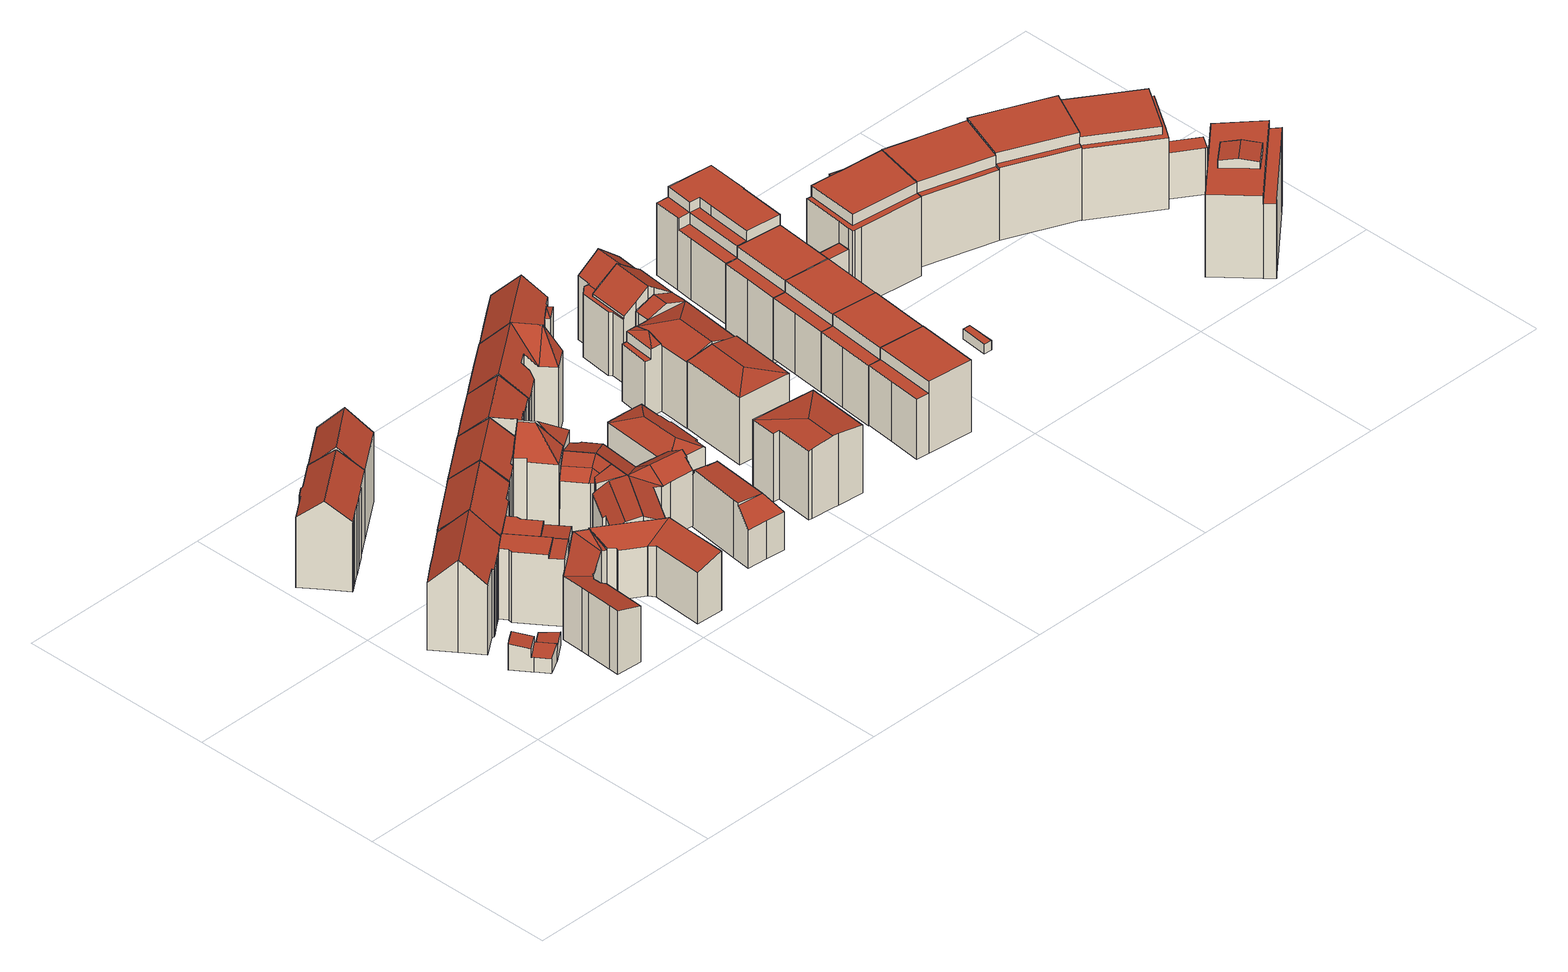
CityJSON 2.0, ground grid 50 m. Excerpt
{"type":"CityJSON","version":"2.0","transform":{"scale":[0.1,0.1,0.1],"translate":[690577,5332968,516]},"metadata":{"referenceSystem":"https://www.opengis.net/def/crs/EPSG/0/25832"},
"CityObjects":{
"building1":{"type":"Building","attributes":{"Gemeindeschluessel":"09162000","HoeheDach":"525.653","HoeheGrund":"518.910","Methode":"2000","NiedrigsteTraufeDesGebaeudes":"522.696","Geometrietyp2DReferenz":"3000","function":"31001_2000","roofType":"1000","measuredHeight":6.74},"geometry":[{"type":"MultiSurface","lod":"2","boundaries":[[[0,1,2,3]],[[4,5,6,7,8,9]],[[5,4,9,10,11,0,3,12,13,14,15]],[[16,17,2,1,18]],[[12,19,20,13]],[[15,21,6,5]],[[17,19,12,3,2]],[[19,17,16,22]],[[11,18,1,0]],[[8,7,6,21,23,20,19,22]],[[23,21,15,14,13,20]],[[10,9,8,22,16,18,11]]],"semantics":{"surfaces":[{"type":"WallSurface"},{"type":"GroundSurface"},{"type":"RoofSurface"}],"values":[0,0,1,2,0,0,0,0,0,2,0,0]}}]},
"building2":{"type":"Building","attributes":{"Gemeindeschluessel":"09162000","HoeheDach":"522.178","HoeheGrund":"518.840","Methode":"1000","NiedrigsteTraufeDesGebaeudes":"521.622","Geometrietyp2DReferenz":"3000","function":"31001_2000","roofType":"1000","measuredHeight":3.34},"geometry":[{"type":"MultiSurface","lod":"2","boundaries":[[[24,25,26,27]],[[24,27,28,29,30]],[[28,31,32,29]],[[30,33,25,24]],[[33,32,31,26,25]],[[27,26,31,28]],[[29,32,33,30]]],"semantics":{"surfaces":[{"type":"WallSurface"},{"type":"GroundSurface"},{"type":"RoofSurface"}],"values":[0,1,0,0,2,0,0]}}]},
"building3":{"type":"Building","attributes":{"Gemeindeschluessel":"09162000","HoeheDach":"543.340","HoeheGrund":"519.118","Methode":"2000","NiedrigsteTraufeDesGebaeudes":"536.690","Geometrietyp2DReferenz":"3000","function":"31001_1000","roofType":"3100","measuredHeight":24.22,"storeysAboveGround":5},"geometry":[{"type":"MultiSurface","lod":"2","boundaries":[[[34,35,36,37,38,39]],[[39,38,40,41]],[[42,43,44,45,46,47,48]],[[49,50,51,52]],[[53,54,50,49]],[[55,56,54,53]],[[43,42,48,57,58,59,55,53,49,52,35,34,39,41,60,61,62,63,64,65,66,67,68]],[[68,69,44,43]],[[70,47,46,71,72,73]],[[74,72,71,75,69,68,67,66,65,76]],[[57,70,73,77,58]],[[60,78,79,61]],[[77,73,72,74]],[[52,51,36,35]],[[41,40,78,60]],[[36,51,50,54,56,80,77,74,76,81,82,37]],[[44,69,75,45]],[[79,83,84,63,62,61]],[[48,47,70,57]],[[76,65,64,63,84,81]],[[58,77,80,59]],[[75,71,46,45]],[[38,37,82,81,84,83,79,78,40]],[[59,80,56,55]]],"semantics":{"surfaces":[{"type":"WallSurface"},{"type":"GroundSurface"},{"type":"RoofSurface"}],"values":[0,0,0,0,0,0,1,0,2,0,0,0,0,0,0,2,2,0,0,0,0,0,2,0]}}]},
"building4":{"type":"Building","attributes":{"Gemeindeschluessel":"09162000","HoeheDach":"542.368","HoeheGrund":"519.215","Methode":"2000","NiedrigsteTraufeDesGebaeudes":"537.264","Geometrietyp2DReferenz":"3000","function":"31001_1000","roofType":"3100","measuredHeight":23.15,"storeysAboveGround":5},"geometry":[{"type":"MultiSurface","lod":"2","boundaries":[[[85,86,87,88,89,90,91,92,93]],[[94,89,88,95]],[[96,97,98,85,93,99]],[[98,100,101,102,103,104,105,106,107,86,85]],[[95,88,87,108]],[[109,91,90,110]],[[111,100,98,97]],[[108,87,86,112]],[[113,102,101,114]],[[99,93,92,115]],[[116,103,102,113]],[[110,90,89,94]],[[114,101,100,111]],[[115,92,91,109]],[[117,105,104,118]],[[119,106,105,117]],[[120,107,106,119]],[[118,104,103,116]],[[119,117,118,116,113,114,111,97,96,99,115,109,110,94,95,108,112,120]],[[112,86,107,120]]],"semantics":{"surfaces":[{"type":"RoofSurface"},{"type":"WallSurface"},{"type":"GroundSurface"}],"values":[0,1,1,0,1,1,1,1,1,1,1,1,1,1,1,1,1,1,2,1]}}]},
"building5":{"type":"Building","attributes":{"Gemeindeschluessel":"09162000","HoeheDach":"534.215","HoeheGrund":"517.520","Methode":"1000","NiedrigsteTraufeDesGebaeudes":"531.753","Geometrietyp2DReferenz":"3000","function":"31001_2000","roofType":"2100","measuredHeight":16.7,"storeysAboveGround":3},"geometry":[{"type":"MultiSurface","lod":"2","boundaries":[[[121,122,123,124]],[[125,126,127,128,129,130,131,132,133,134,135,136,137,138,139,121,124,140,141,142,143,144,145,146,147,148,149,150]],[[142,151,152,143]],[[153,154,145,144]],[[149,155,156,150]],[[137,157,158,138]],[[159,160,161,162,163]],[[164,165,166,167,168,155,169,170,171,154,153]],[[132,166,165,133]],[[171,170,169,148,147,146]],[[135,134,133,165,164,172]],[[129,128,127,160,159,163,168,130]],[[143,152,153,144]],[[168,163,162,156,155]],[[145,154,171,146]],[[132,131,130,168,167,166]],[[169,155,149,148]],[[173,174,151,142,141,140]],[[124,123,173,140]],[[138,158,175,139]],[[137,136,135,172,176,157]],[[162,161,160,127,126,125,150,156]],[[139,175,122,121]],[[122,175,158,157,176,172,164,153,152,151,174,173,123]]],"semantics":{"surfaces":[{"type":"WallSurface"},{"type":"GroundSurface"},{"type":"RoofSurface"}],"values":[0,1,0,0,0,0,2,2,0,0,0,0,0,2,0,0,0,0,0,0,0,0,0,2]}}]},
"building6":{"type":"Building","attributes":{"Gemeindeschluessel":"09162000","HoeheDach":"542.830","HoeheGrund":"519.146","Methode":"2000","NiedrigsteTraufeDesGebaeudes":"536.592","Geometrietyp2DReferenz":"3000","function":"31001_9998","roofType":"3100","measuredHeight":23.68,"storeysAboveGround":5},"geometry":[{"type":"MultiSurface","lod":"2","boundaries":[[[177,178,179,180,181,182]],[[183,182,181,184,185,186]],[[187,188,189,190,191,192,193,177,182,183]],[[194,195,196,197,198,199,200,201,68,202,203,65,204,63,205,206,180,179,178]],[[198,207,208,199]],[[209,210,211,212]],[[213,214,208,207,215,216]],[[63,186,185,205]],[[203,202,68,209,212,213,216,188,187,65]],[[194,193,192,195]],[[211,214,213,212]],[[204,65,187,183,186,63]],[[196,191,190,197]],[[195,192,191,196]],[[178,177,193,194]],[[205,185,184,206]],[[188,216,215,189]],[[201,210,209,68]],[[206,184,181,180]],[[207,198,197,190,189,215]],[[214,211,210,201,200,199,208]]],"semantics":{"surfaces":[{"type":"WallSurface"},{"type":"RoofSurface"},{"type":"GroundSurface"}],"values":[0,1,1,2,0,1,1,0,0,0,0,0,0,0,0,0,0,0,0,0,0]}}]},
"building7":{"type":"Building","attributes":{"Gemeindeschluessel":"09162000","HoeheDach":"543.073","HoeheGrund":"519.108","Methode":"1000","NiedrigsteTraufeDesGebaeudes":"537.165","Geometrietyp2DReferenz":"3000","function":"31001_1000","roofType":"3100","measuredHeight":23.96,"storeysAboveGround":5},"geometry":[{"type":"MultiSurface","lod":"2","boundaries":[[[217,218,219,220,221]],[[217,222,223,218]],[[224,221,220,225]],[[221,224,222,217]],[[223,226,219,218]],[[224,225,226,223,222]],[[225,220,219,226]]],"semantics":{"surfaces":[{"type":"WallSurface"},{"type":"GroundSurface"},{"type":"RoofSurface"}],"values":[0,0,0,1,2,0,2]}}]},
"building8":{"type":"Building","attributes":{"Gemeindeschluessel":"09162000","HoeheDach":"534.519","HoeheGrund":"518.810","Methode":"1000","NiedrigsteTraufeDesGebaeudes":"531.886","Geometrietyp2DReferenz":"3000","function":"31001_2000","roofType":"2100","measuredHeight":15.71,"storeysAboveGround":3},"geometry":[{"type":"MultiSurface","lod":"2","boundaries":[[[227,228,229,230]],[[231,232,233,234,235,236]],[[237,238,239,240,241,242]],[[243,244,245,246]],[[242,241,247,248]],[[232,231,249,238,237,242,248,250,251,252,243,246,253,254,227,230,255,233]],[[231,236,256,249]],[[257,258,259,247,241,260,229,228,261,262,245,244]],[[252,257,244,243]],[[246,245,262,253]],[[250,248,247,259,258,251]],[[260,234,233,255,230,229]],[[249,256,239,238]],[[236,235,234,260,241,240,239,256]],[[261,228,227,254,253,262]],[[258,257,252,251]]],"semantics":{"surfaces":[{"type":"WallSurface"},{"type":"GroundSurface"},{"type":"RoofSurface"}],"values":[0,0,0,0,0,1,0,2,0,0,0,0,0,2,0,0]}}]},
"building9":{"type":"Building","attributes":{"Gemeindeschluessel":"09162000","HoeheDach":"542.950","HoeheGrund":"519.090","Methode":"2000","NiedrigsteTraufeDesGebaeudes":"537.221","Geometrietyp2DReferenz":"3000","function":"31001_9998","roofType":"3100","measuredHeight":23.86,"storeysAboveGround":5},"geometry":[{"type":"MultiSurface","lod":"2","boundaries":[[[263,264,265,266]],[[206,267,268,269]],[[179,178,270,271,272,180]],[[273,274,264,263]],[[266,265,275,276]],[[274,273,277,278,279,280,281,282]],[[270,283,275,265,264,274,282,271]],[[180,272,267,206]],[[284,283,270,178]],[[268,285,280,279,286,269]],[[276,275,283,284]],[[263,266,276,284,178,179,180,206,269,286,279,278,277,273]],[[272,271,282,281,280,285,268,267]]],"semantics":{"surfaces":[{"type":"WallSurface"},{"type":"RoofSurface"},{"type":"GroundSurface"}],"values":[0,0,0,0,0,0,1,0,0,0,0,2,1]}}]},
"building10":{"type":"Building","attributes":{"Gemeindeschluessel":"09162000","HoeheDach":"535.716","HoeheGrund":"518.926","Methode":"2000","NiedrigsteTraufeDesGebaeudes":"532.100","Geometrietyp2DReferenz":"3000","function":"31001_9998","roofType":"2100","measuredHeight":16.79,"storeysAboveGround":4},"geometry":[{"type":"MultiSurface","lod":"2","boundaries":[[[287,288,289,290,291,292]],[[290,293,294,295]],[[296,297,298,299,300]],[[299,295,294,301,302,303,304,305,300]],[[306,303,302,307]],[[308,309,310,311]],[[312,294,293,313,314]],[[298,291,290,295,299]],[[296,300,305,315]],[[290,289,316,313,293]],[[316,289,317,318]],[[296,315,319,306,307,320,321,322,323,287,292,297]],[[292,291,298,297]],[[323,322,311,310,324]],[[323,324,288,287]],[[325,326,318,317,309,308]],[[289,288,309,317]],[[315,305,304,319]],[[314,301,294,312]],[[307,302,301,314,313,316,318,326,320]],[[322,321,325,308,311]],[[320,326,325,321]],[[319,304,303,306]],[[309,288,324,310]]],"semantics":{"surfaces":[{"type":"WallSurface"},{"type":"RoofSurface"},{"type":"GroundSurface"}],"values":[0,0,0,1,0,1,0,1,0,1,0,2,0,0,0,1,1,0,0,0,0,0,0,1]}}]},
"building11":{"type":"Building","attributes":{"Gemeindeschluessel":"09162000","HoeheDach":"542.517","HoeheGrund":"519.160","Methode":"2000","NiedrigsteTraufeDesGebaeudes":"536.902","Geometrietyp2DReferenz":"3000","function":"31001_2000","roofType":"2100","measuredHeight":23.36},"geometry":[{"type":"MultiSurface","lod":"2","boundaries":[[[327,328,329,330,331,332,333,334,335,336]],[[336,335,334,337,338,339]],[[340,341,342,343,344,339,338,337,345,346,347]],[[347,348,331,340]],[[344,343,328,327,336,339]],[[348,332,331]],[[341,340,331,330,329,342]],[[333,332,348,347,346,345,337,334]],[[342,329,328,343]]],"semantics":{"surfaces":[{"type":"RoofSurface"},{"type":"WallSurface"},{"type":"GroundSurface"}],"values":[0,1,2,1,1,0,1,1,1]}}]},
"building12":{"type":"Building","attributes":{"Gemeindeschluessel":"09162000","HoeheDach":"543.064","HoeheGrund":"518.800","Methode":"2000","NiedrigsteTraufeDesGebaeudes":"537.231","Geometrietyp2DReferenz":"3000","function":"31001_9998","roofType":"3100","measuredHeight":24.26,"storeysAboveGround":5},"geometry":[{"type":"MultiSurface","lod":"2","boundaries":[[[349,350,351,352]],[[353,354,355,356]],[[357,358,359,360,361,355,354,362,363,364]],[[356,365,366,367,368,369,370,371,372,373,374,349,352,375,353]],[[370,369,368,367,359,358,357,376,377]],[[354,353,375,352,351,362]],[[356,355,361,365]],[[372,371,370,377,378,364,280,373]],[[378,377,376,357,364]],[[364,363,362,351,350,379,280]],[[365,361,360,366]],[[366,360,359,367]],[[280,379,350,349,374,373]]],"semantics":{"surfaces":[{"type":"WallSurface"},{"type":"RoofSurface"},{"type":"GroundSurface"}],"values":[0,0,1,2,0,0,0,0,1,1,0,0,0]}}]},
"building13":{"type":"Building","attributes":{"Gemeindeschluessel":"09162000","HoeheDach":"542.950","HoeheGrund":"518.910","Methode":"2000","NiedrigsteTraufeDesGebaeudes":"535.875","Geometrietyp2DReferenz":"3000","function":"31001_9998","roofType":"2100","measuredHeight":24.04,"storeysAboveGround":4},"geometry":[{"type":"MultiSurface","lod":"2","boundaries":[[[380,381,382,383,384,385]],[[386,387,385,384]],[[388,389,390,391]],[[392,393,382,381,390,389]],[[394,395,323,388,391,396,397,398]],[[387,386,399,400]],[[392,389,388,323]],[[396,391,390,381,380,385,387,400,401,397]],[[397,401,400,399,402,398]],[[393,392,323,395,394,398,402,399,386,384,383,382]]],"semantics":{"surfaces":[{"type":"WallSurface"},{"type":"RoofSurface"},{"type":"GroundSurface"}],"values":[0,0,1,0,0,0,0,1,0,2]}}]},
"building14":{"type":"Building","attributes":{"Gemeindeschluessel":"09162000","HoeheDach":"535.670","HoeheGrund":"518.190","Methode":"2000","NiedrigsteTraufeDesGebaeudes":"532.464","Geometrietyp2DReferenz":"3000","function":"31001_9998","roofType":"2100","measuredHeight":17.48,"storeysAboveGround":4},"geometry":[{"type":"MultiSurface","lod":"2","boundaries":[[[403,404,405,406]],[[407,408,409,410]],[[411,412,413,414]],[[415,416,417,418]],[[404,419,415,420,421,422,405]],[[423,424,425,426,427]],[[428,429,430,413,412,431,291]],[[426,432,433,434,435,436,427]],[[291,437,438,428]],[[411,410,409,431,412]],[[439,440,441,442]],[[442,441,408,407]],[[425,424,437,291,443]],[[417,444,433,432,418]],[[445,416,415,419]],[[404,403,445,419]],[[420,415,443]],[[446,434,433,444]],[[447,429,428,438]],[[448,436,435,449]],[[439,450,422,421,440]],[[449,435,434,446]],[[447,414,413,430,429]],[[422,450,406,405]],[[450,439,442,407,410,411,414,447,438,437,424,423,448,449,446,444,417,416,445,403,406]],[[423,427,436,448]],[[415,418,432,426,425,443]],[[431,420,443,291]],[[409,408,441,440,421,420,431]]],"semantics":{"surfaces":[{"type":"WallSurface"},{"type":"RoofSurface"},{"type":"GroundSurface"}],"values":[0,0,0,0,1,0,1,1,0,0,0,0,0,0,0,0,1,0,0,0,0,0,0,0,2,0,1,1,1]}}]},
"building15":{"type":"Building","attributes":{"Gemeindeschluessel":"09162000","HoeheDach":"533.209","HoeheGrund":"517.864","Methode":"2000","NiedrigsteTraufeDesGebaeudes":"527.901","Geometrietyp2DReferenz":"3000","function":"31001_2000","roofType":"1000","measuredHeight":15.35,"storeysAboveGround":3},"geometry":[{"type":"MultiSurface","lod":"2","boundaries":[[[451,452,453,454,455]],[[456,457,458]],[[459,460,461,462]],[[463,464,465,466,467,468]],[[469,470,454,453,461,460,468,467]],[[456,471,472]],[[473,474,455,454,470,471]],[[475,476,477,478]],[[479,474,473,480]],[[480,473,476,475]],[[456,472,481,469,466,465,457]],[[464,478,477,458,457,465]],[[476,473,471,456,458,477]],[[462,461,453,452]],[[451,455,474,479]],[[464,463,459,462,452,451,479,480,475,478]],[[463,468,460,459]],[[481,470,469]],[[467,466,469]],[[472,471,470,481]]],"semantics":{"surfaces":[{"type":"WallSurface"},{"type":"RoofSurface"},{"type":"GroundSurface"}],"values":[0,0,0,0,1,0,1,0,0,0,1,0,1,0,0,2,0,0,0,0]}}]},
"building16":{"type":"Building","attributes":{"Gemeindeschluessel":"09162000","HoeheDach":"543.439","HoeheGrund":"518.580","Methode":"2000","NiedrigsteTraufeDesGebaeudes":"536.950","Geometrietyp2DReferenz":"3000","function":"31001_1000","roofType":"3100","measuredHeight":24.86,"storeysAboveGround":5},"geometry":[{"type":"MultiSurface","lod":"2","boundaries":[[[482,483,484,485]],[[486,487,488,489]],[[490,491,492,493]],[[489,488,494,495]],[[494,488,487,496,497,498,499,500]],[[501,502,503,504]],[[505,506,507,508]],[[509,510,511,512,486,489,495,513,514,515]],[[507,516,502,501,517,508]],[[495,494,500,518,519,520,513]],[[490,521,515,514,522,491]],[[523,518,500,499]],[[496,487,486,512]],[[524,525,354,526]],[[527,519,518,523]],[[354,525,484,483,492,491,522,514,513,520,528,529]],[[529,528,520,503,502,516,507,506]],[[485,484,525,524]],[[530,526,354,529,506,505]],[[493,492,483,482]],[[512,511,510,509,515,521,490,493,482,485,524,526,530,505,508,517,501,504,531,527,523,499,498,497,496]],[[519,527,531,504,503,520]]],"semantics":{"surfaces":[{"type":"WallSurface"},{"type":"RoofSurface"},{"type":"GroundSurface"}],"values":[0,1,0,1,0,0,0,0,0,1,0,0,0,0,0,1,1,0,0,0,2,0]}}]},
"building17":{"type":"Building","attributes":{"Gemeindeschluessel":"09162000","HoeheDach":"528.763","HoeheGrund":"517.671","Methode":"2000","NiedrigsteTraufeDesGebaeudes":"525.993","Geometrietyp2DReferenz":"3000","function":"31001_2000","roofType":"3200","measuredHeight":11.09,"storeysAboveGround":2},"geometry":[{"type":"MultiSurface","lod":"2","boundaries":[[[532,533,534,535,536,537]],[[538,539,540,541]],[[542,543,544,545,546,547,548,549,550,551,552,553,554]],[[555,550,549,556]],[[557,545,544,558]],[[554,553,559,560]],[[561,562,558,544,543,542,537,536]],[[563,547,546,564]],[[553,552,540,539,559]],[[555,565,566,552,551,550]],[[567,548,547,563]],[[568,569,570,533,532,537,542,554,560,571]],[[571,560,559,539,538,572,573,574]],[[534,533,570,575]],[[556,549,548,567]],[[576,568,571,574]],[[564,557,558,562,561,536,535,534,575,577,576,574,573,572,538,541,566,565,555,556,567,563]],[[541,540,552,566]],[[564,546,545,557]],[[570,569,568,576,577,575]]],"semantics":{"surfaces":[{"type":"WallSurface"},{"type":"RoofSurface"},{"type":"GroundSurface"}],"values":[0,0,1,0,0,1,0,0,1,0,0,1,0,0,0,0,2,0,0,0]}}]},
"building18":{"type":"Building","attributes":{"Gemeindeschluessel":"09162000","HoeheDach":"536.710","HoeheGrund":"517.680","Methode":"2000","NiedrigsteTraufeDesGebaeudes":"535.481","Geometrietyp2DReferenz":"3000","function":"31001_1000","roofType":"3200","measuredHeight":19.03,"storeysAboveGround":2},"geometry":[{"type":"MultiSurface","lod":"2","boundaries":[[[578,579,580,581]],[[580,579,582,583,584,585,586]],[[587,588,589,590,578,581,591,592,593,594]],[[593,595,596,594]],[[584,596,595,585]],[[589,588,597,583,582,590]],[[587,598,597,588]],[[587,594,596,598]],[[597,598,596,584,583]],[[590,582,579,578]],[[586,585,595,593,592,591]],[[581,580,586,591]]],"semantics":{"surfaces":[{"type":"WallSurface"},{"type":"RoofSurface"},{"type":"GroundSurface"}],"values":[0,1,2,0,1,0,0,0,1,0,0,0]}}]},
"building19":{"type":"Building","attributes":{"Gemeindeschluessel":"09162000","HoeheDach":"542.575","HoeheGrund":"518.310","Methode":"1000","NiedrigsteTraufeDesGebaeudes":"536.452","Geometrietyp2DReferenz":"3000","function":"31001_1000","roofType":"3100","measuredHeight":24.27,"storeysAboveGround":5},"geometry":[{"type":"MultiSurface","lod":"2","boundaries":[[[599,600,601,602,603,604,605,606,607,608,609,610,611,612,613,614,615]],[[611,616,617,618,619,612]],[[620,621,622,623,624,625,626,627,628,629,630,631,632,633,634,635,636,637,638,618,617,616]],[[627,626,625,639,640,641]],[[627,641,642,604,628]],[[640,643,641]],[[623,622,621,609,608,607]],[[634,633,599,615,644,635]],[[645,646,647,619,618,638,637,636]],[[641,643,642]],[[639,625,624,623,607,606,648]],[[632,600,599,633]],[[635,644,645,636]],[[630,629,628,604,603,602]],[[604,642,643,605]],[[640,639,648,643]],[[620,610,609,621]],[[631,630,602,601,600,632]],[[605,643,648,606]],[[644,615,614,613,612,619,647,646,645]],[[616,611,610,620]]],"semantics":{"surfaces":[{"type":"RoofSurface"},{"type":"WallSurface"},{"type":"GroundSurface"}],"values":[0,1,2,1,1,0,1,1,1,0,1,1,1,1,1,0,1,1,1,0,1]}}]},
"building20":{"type":"Building","attributes":{"Gemeindeschluessel":"09162000","HoeheDach":"536.490","HoeheGrund":"517.690","Methode":"2000","NiedrigsteTraufeDesGebaeudes":"535.394","Geometrietyp2DReferenz":"3000","function":"31001_9998","roofType":"3200","measuredHeight":18.8,"storeysAboveGround":4},"geometry":[{"type":"MultiSurface","lod":"2","boundaries":[[[649,650,651,652,653,654]],[[655,656,657,658]],[[659,658,660,661]],[[661,662,654,653,663,664]],[[660,649,654,662,661]],[[665,655,658,659,661,664]],[[658,657,650,649,660]],[[651,650,657,656]],[[655,665,664,663,653,652,651,656]]],"semantics":{"surfaces":[{"type":"WallSurface"},{"type":"RoofSurface"},{"type":"GroundSurface"}],"values":[0,0,1,0,1,0,1,0,2]}}]},
"building21":{"type":"Building","attributes":{"Gemeindeschluessel":"09162000","HoeheDach":"537.180","HoeheGrund":"517.650","Methode":"2000","NiedrigsteTraufeDesGebaeudes":"532.590","Geometrietyp2DReferenz":"3000","function":"31001_1000","roofType":"3200","measuredHeight":19.53,"storeysAboveGround":4},"geometry":[{"type":"MultiSurface","lod":"2","boundaries":[[[666,667,668,669,670,671]],[[672,673,674,669,668,675,676,677,678,679,680,681]],[[682,683,684,685,686,687,688,689,690,691,692]],[[693,694,676,675]],[[695,692,691,690,696,697,698]],[[699,688,687,700,701,702,703]],[[677,694,704,705,678]],[[706,707,708,709,710,711,712,713,714,715]],[[716,717,706,715]],[[682,692,695,718]],[[699,689,688]],[[719,718,695,698,666,671]],[[681,680,720,721]],[[712,711,722,723]],[[696,690,689,699,724,725,726,707,706,717,727]],[[724,699,703,725]],[[728,729,730,731]],[[732,686,685,684,683,682,718,719,671,670,669,674,673,672,681,721,733,734,735,736,737,716,715,714,713,712,723,738,728,731,739,740,741]],[[702,701,741,740,739,742]],[[743,705,704,744,745,746,736,735,734,733,721,720]],[[676,694,677]],[[747,709,708]],[[679,678,705,743]],[[679,743,720,680]],[[732,700,687,686]],[[725,703,702,742,730,729,748,722,711,710,749]],[[731,730,742,739]],[[745,744,694,693]],[[723,722,748,738]],[[746,727,717,716,737,736]],[[738,748,729,728]],[[698,697,696,727,746,745,693,675,668,667,666]],[[726,725,749,747,708,707]],[[694,744,704]],[[741,701,700,732]],[[747,749,710,709]]],"semantics":{"surfaces":[{"type":"WallSurface"},{"type":"RoofSurface"},{"type":"GroundSurface"}],"values":[0,0,0,0,1,1,1,0,0,0,0,0,0,0,1,0,0,2,0,0,1,1,0,1,0,1,0,0,0,0,0,1,0,1,0,0]}}]},
"building22":{"type":"Building","attributes":{"Gemeindeschluessel":"09162000","HoeheDach":"539.600","HoeheGrund":"517.580","Methode":"2000","NiedrigsteTraufeDesGebaeudes":"534.190","Geometrietyp2DReferenz":"3000","function":"31001_1000","roofType":"3100","measuredHeight":22.02,"storeysAboveGround":4},"geometry":[{"type":"MultiSurface","lod":"2","boundaries":[[[750,751,752]],[[753,750,754,755]],[[756,757,758,759]],[[760,728,761,762,763,757,756]],[[764,741,739,765,731,728,760,756,759,766,767,768,769,770,771,772,773,774,775]],[[776,777,755,778,779,780,781]],[[782,783,774,773,772,784]],[[741,764,775,785,752,751,701]],[[786,787,770,769,768,788]],[[766,789,790,767]],[[758,757,763,780,779,786,788,790,789]],[[731,791,761,728]],[[767,790,788,768]],[[771,792,784,772]],[[774,783,785,775]],[[763,762,781,780]],[[750,752,785,783,782,754]],[[770,787,792,771]],[[793,701,751,750,753,755,777,794]],[[765,739,793,794,791,731]],[[741,701,793,739]],[[759,758,789,766]],[[778,755,754,782,784,792,787,786,779]],[[761,791,794,777,776,781,762]]],"semantics":{"surfaces":[{"type":"WallSurface"},{"type":"GroundSurface"},{"type":"RoofSurface"}],"values":[0,0,0,0,1,0,0,0,0,0,2,0,0,0,0,0,2,0,2,0,0,0,2,2]}}]},
"building23":{"type":"Building","attributes":{"Gemeindeschluessel":"09162000","HoeheDach":"536.860","HoeheGrund":"518.055","Methode":"2000","NiedrigsteTraufeDesGebaeudes":"533.760","Geometrietyp2DReferenz":"3000","function":"31001_1000","roofType":"1000","measuredHeight":18.8,"storeysAboveGround":6},"geometry":[{"type":"MultiSurface","lod":"2","boundaries":[[[795,796,797,798]],[[799,800,801,802]],[[803,804,805,806]],[[802,795,798,807,803,806,799]],[[807,808,804,803]],[[798,797,808,807]],[[796,805,804,808,797]],[[796,809,810,805]],[[802,801,809,796,795]],[[801,800,810,809]],[[806,805,810,800,799]]],"semantics":{"surfaces":[{"type":"WallSurface"},{"type":"GroundSurface"},{"type":"RoofSurface"}],"values":[0,0,0,1,0,0,2,0,0,2,0]}}]},
"building24":{"type":"Building","attributes":{"Gemeindeschluessel":"09162000","HoeheDach":"536.820","HoeheGrund":"517.920","Methode":"2000","NiedrigsteTraufeDesGebaeudes":"533.720","Geometrietyp2DReferenz":"3000","function":"31001_1000","roofType":"1000","measuredHeight":18.9,"storeysAboveGround":6},"geometry":[{"type":"MultiSurface","lod":"2","boundaries":[[[811,812,813,814]],[[815,816,817,818]],[[819,813,820,821]],[[814,813,819,816,815]],[[818,817,822,823]],[[824,825,812,811]],[[823,822,821,826]],[[812,825,820,813]],[[819,821,822,817,816]],[[814,815,818,823,826,824,811]],[[826,821,820,825,824]]],"semantics":{"surfaces":[{"type":"WallSurface"},{"type":"RoofSurface"},{"type":"GroundSurface"}],"values":[0,0,0,0,0,0,0,1,1,2,0]}}]},
"building25":{"type":"Building","attributes":{"Gemeindeschluessel":"09162000","HoeheDach":"536.740","HoeheGrund":"517.835","Methode":"2000","NiedrigsteTraufeDesGebaeudes":"533.640","Geometrietyp2DReferenz":"3000","function":"31001_1000","roofType":"1000","measuredHeight":18.91,"storeysAboveGround":6},"geometry":[{"type":"MultiSurface","lod":"2","boundaries":[[[827,828,829,830]],[[831,832,833,834,835,836,837]],[[830,829,838,837,836,835,839]],[[833,840,841,834]],[[831,842,828,827,832]],[[842,838,829,828]],[[832,827,840,833]],[[827,830,839,841,840]],[[834,841,839,835]],[[837,838,842,831]]],"semantics":{"surfaces":[{"type":"WallSurface"},{"type":"GroundSurface"},{"type":"RoofSurface"}],"values":[0,1,0,0,0,2,0,2,0,0]}}]},
"building26":{"type":"Building","attributes":{"Gemeindeschluessel":"09162000","HoeheDach":"536.710","HoeheGrund":"516.323","Methode":"2000","NiedrigsteTraufeDesGebaeudes":"531.310","Geometrietyp2DReferenz":"3000","function":"31001_1000","roofType":"1000","measuredHeight":20.39,"storeysAboveGround":6},"geometry":[{"type":"MultiSurface","lod":"2","boundaries":[[[843,844,845,846]],[[847,839,848,849]],[[850,851,852,853,854]],[[855,856,838,857]],[[853,852,856,858]],[[830,829,859,845]],[[859,851,850,860,846,845]],[[830,845,844,848,839]],[[859,829,838,856,852,851]],[[849,848,844,843]],[[861,862,854,853]],[[862,861,863,864]],[[855,864,863,858,856]],[[861,853,858,863]],[[865,857,838,829,830,839,847]],[[855,857,865,847,849,843,846,860,850,854,862,864]]],"semantics":{"surfaces":[{"type":"WallSurface"},{"type":"RoofSurface"},{"type":"GroundSurface"}],"values":[0,0,0,0,0,0,0,1,1,0,0,0,0,1,0,2]}}]},
"building27":{"type":"Building","attributes":{"Gemeindeschluessel":"09162000","HoeheDach":"539.410","HoeheGrund":"517.808","Methode":"2000","NiedrigsteTraufeDesGebaeudes":"521.710","Geometrietyp2DReferenz":"3000","function":"31001_1000","roofType":"1000","measuredHeight":21.6,"storeysAboveGround":7},"geometry":[{"type":"MultiSurface","lod":"2","boundaries":[[[866,867,868,869]],[[870,871,872,873,874,875]],[[876,877,872,871]],[[878,879,880,881,882]],[[876,883,884,885,877]],[[870,886,887,888,866,869,889,890,891,883,876,871]],[[892,893,894,895]],[[896,897,893,892]],[[890,880,879,891]],[[872,877,885,873]],[[895,894,898,899]],[[900,886,870,875]],[[887,886,900,897,896,901,888]],[[878,899,898,902,879]],[[903,904,905,868,867]],[[891,879,902,884,883]],[[896,892,895,899,901]],[[889,881,880,890]],[[889,869,868,905,882,881]],[[903,901,899,878,904]],[[866,888,901,903,867]],[[900,875,874,884,902,898,894,893,897]],[[885,884,874,873]],[[904,878,882,905]]],"semantics":{"surfaces":[{"type":"WallSurface"},{"type":"RoofSurface"},{"type":"GroundSurface"}],"values":[0,0,0,1,0,2,0,0,0,1,0,0,0,0,1,0,1,0,0,0,0,1,0,0]}}]},
"building28":{"type":"Building","attributes":{"Gemeindeschluessel":"09162000","HoeheDach":"520.975","HoeheGrund":"518.475","Methode":"1000","NiedrigsteTraufeDesGebaeudes":"520.975","Geometrietyp2DReferenz":"3000","function":"31001_2000","roofType":"9999","measuredHeight":2.5,"storeysAboveGround":1},"geometry":[{"type":"MultiSurface","lod":"2","boundaries":[[[906,907,908,909]],[[906,910,911,907]],[[908,912,913,909]],[[913,912,911,910]],[[907,911,912,908]],[[909,913,910,906]]],"semantics":{"surfaces":[{"type":"GroundSurface"},{"type":"WallSurface"},{"type":"RoofSurface"}],"values":[0,1,1,2,1,1]}}]},
"building29":{"type":"Building","attributes":{"Gemeindeschluessel":"09162000","HoeheDach":"539.759","HoeheGrund":"516.225","Methode":"2000","NiedrigsteTraufeDesGebaeudes":"536.940","Geometrietyp2DReferenz":"3000","function":"31001_1000","roofType":"1000","measuredHeight":23.53,"storeysAboveGround":7},"geometry":[{"type":"MultiSurface","lod":"2","boundaries":[[[914,915,916,917]],[[918,917,916,919,920,921]],[[922,923,924,925]],[[926,927,928,929]],[[930,931,920,919]],[[932,933,931,930]],[[934,935,936,937]],[[933,932,938,939,927,926]],[[940,924,923,938,932,930,919,916,915,941,942,936,935]],[[943,941,915,914]],[[939,922,925,944,934,937,945,943,914,917,918,928,927]],[[937,936,942,945]],[[944,940,935,934]],[[940,944,925,924]],[[939,938,923,922]],[[926,929,921,920,931,933]],[[945,942,941,943]],[[918,921,929,928]]],"semantics":{"surfaces":[{"type":"WallSurface"},{"type":"RoofSurface"},{"type":"GroundSurface"}],"values":[0,0,0,0,0,0,0,0,1,0,2,0,0,0,0,1,0,0]}}]},
"building30":{"type":"Building","attributes":{"Gemeindeschluessel":"09162000","HoeheDach":"539.900","HoeheGrund":"518.530","Methode":"2000","NiedrigsteTraufeDesGebaeudes":"537.000","Geometrietyp2DReferenz":"3000","function":"31001_1000","roofType":"1000","measuredHeight":21.37,"storeysAboveGround":7},"geometry":[{"type":"MultiSurface","lod":"2","boundaries":[[[946,947,948,949]],[[950,951,948,947]],[[952,953,954,955]],[[956,957,946,949,952,955,958]],[[957,950,947,946]],[[951,959,960,948]],[[958,961,959,951,956]],[[949,948,960,953,952]],[[956,951,950,957]],[[959,961,954,953,960]],[[955,954,961,958]]],"semantics":{"surfaces":[{"type":"WallSurface"},{"type":"RoofSurface"},{"type":"GroundSurface"}],"values":[0,1,0,2,0,0,0,0,0,1,0]}}]},
"building31":{"type":"Building","attributes":{"Gemeindeschluessel":"09162000","HoeheDach":"520.596","HoeheGrund":"518.096","Methode":"1000","NiedrigsteTraufeDesGebaeudes":"520.596","Geometrietyp2DReferenz":"3000","function":"31001_1000","roofType":"1000","measuredHeight":2.5,"storeysAboveGround":1},"geometry":[{"type":"MultiSurface","lod":"2","boundaries":[[[962,963,964,965]],[[966,967,964,963]],[[965,964,967,968]],[[965,968,969,962]],[[969,966,963,962]],[[968,967,966,969]]],"semantics":{"surfaces":[{"type":"WallSurface"},{"type":"RoofSurface"},{"type":"GroundSurface"}],"values":[0,1,0,2,0,0]}}]},
"building32":{"type":"Building","attributes":{"Gemeindeschluessel":"09162000","HoeheDach":"540.455","HoeheGrund":"518.527","Methode":"2000","NiedrigsteTraufeDesGebaeudes":"537.621","Geometrietyp2DReferenz":"3000","function":"31001_1000","roofType":"1000","measuredHeight":21.93,"storeysAboveGround":7},"geometry":[{"type":"MultiSurface","lod":"2","boundaries":[[[957,970,971,956]],[[972,973,974,971]],[[975,976,973,972,977]],[[973,976,978,979,974]],[[956,971,974,979,958]],[[977,972,980,981]],[[975,977,981,957,956,958,982]],[[982,978,976,975]],[[980,972,971,970]],[[981,980,970,957]],[[958,979,978,982]]],"semantics":{"surfaces":[{"type":"WallSurface"},{"type":"RoofSurface"},{"type":"GroundSurface"}],"values":[0,0,0,1,0,0,2,0,1,0,0]}}]},
"building33":{"type":"Building","attributes":{"Gemeindeschluessel":"09162000","HoeheDach":"542.100","HoeheGrund":"517.754","Methode":"2000","NiedrigsteTraufeDesGebaeudes":"537.350","Geometrietyp2DReferenz":"3000","function":"31001_1000","roofType":"9999","measuredHeight":24.35,"storeysAboveGround":7},"geometry":[{"type":"MultiSurface","lod":"2","boundaries":[[[983,984,985,986,987,988,989,990,991,992]],[[993,994,995,996]],[[990,997,998,999,991]],[[1000,1001,1002,997,990,989,988,987]],[[986,1003,1000,987]],[[1004,1005,1006,1007]],[[1008,994,993,1009]],[[1010,1011,1012,999,998,1013,1014,1003]],[[992,1015,1016,983]],[[1003,1014,1013,998,997,1002,1001,1000],[1007,1017,1008,1009,1018,1004]],[[983,1016,1019,984]],[[984,1019,1020,985]],[[991,999,1015,992]],[[995,994,1008,1017,1007,1006]],[[985,1020,1010,1003,986]],[[1018,1009,993,996,1005,1004]],[[1020,1019,1016,1015,999,1012,1011,1010]],[[996,995,1006,1005]]],"semantics":{"surfaces":[{"type":"GroundSurface"},{"type":"RoofSurface"},{"type":"WallSurface"}],"values":[0,1,2,2,2,2,2,2,2,1,2,2,2,2,2,2,1,1]}}]},
"building34":{"type":"Building","attributes":{"Gemeindeschluessel":"09162000","HoeheDach":"539.300","HoeheGrund":"518.418","Methode":"2000","NiedrigsteTraufeDesGebaeudes":"530.500","Geometrietyp2DReferenz":"3000","function":"31001_1000","roofType":"1000","measuredHeight":20.88,"storeysAboveGround":7},"geometry":[{"type":"MultiSurface","lod":"2","boundaries":[[[1021,1022,1023,1024]],[[1025,1021,1024,1026,1027,1028,1029]],[[1030,1031,1032,1033,1034,1035,1036,1037,1038,1039,1040,1041]],[[1033,1032,1027,1026,1042,1043]],[[1024,1023,1042,1026]],[[1034,1044,1045,1035]],[[1033,1043,1044,1034]],[[1030,1041,1046,1047,1029]],[[1031,1028,1027,1032]],[[1046,1048,1049,1050,1047]],[[1025,1029,1047,1050,1038,1037]],[[1040,1048,1046,1041]],[[1039,1049,1048,1040]],[[1035,1045,1022,1021,1036]],[[1023,1022,1045,1044,1043,1042]],[[1036,1021,1025,1037]],[[1030,1029,1028,1031]],[[1038,1050,1049,1039]]],"semantics":{"surfaces":[{"type":"WallSurface"},{"type":"RoofSurface"},{"type":"GroundSurface"}],"values":[0,1,2,0,0,0,0,0,0,1,0,0,0,0,1,0,0,0]}}]},
"building35":{"type":"Building","attributes":{"Gemeindeschluessel":"09162000","HoeheDach":"520.559","HoeheGrund":"518.059","Methode":"1000","NiedrigsteTraufeDesGebaeudes":"520.559","Geometrietyp2DReferenz":"3000","function":"31001_2000","roofType":"1000","measuredHeight":2.5,"storeysAboveGround":1},"geometry":[{"type":"MultiSurface","lod":"2","boundaries":[[[1051,1052,1053,1054]],[[1055,1056,1057,1058]],[[1058,1057,1052,1051]],[[1058,1051,1054,1055]],[[1053,1052,1057,1056]],[[1054,1053,1056,1055]]],"semantics":{"surfaces":[{"type":"WallSurface"},{"type":"GroundSurface"},{"type":"RoofSurface"}],"values":[0,0,0,1,2,0]}}]}
},
"vertices":[
[122,202,29],[122,202,97],[143,217,97],[143,217,29],[161,118,29],[162,117,29],[162,117,67],[161,118,67],[140,146,67],[140,146,29],[136,151,29],[107,191,29],[172,177,29],[176,173,29],[197,144,29],[201,138,29],[136,151,89],[172,177,89],[107,191,97],[172,177,75],[176,173,75],[201,138,75],[136,151,67],[197,144,75],
[172,177,28],[172,177,56],[219,212,56],[219,212,28],[248,173,28],[201,138,28],[176,173,28],[248,173,62],[201,138,62],[176,173,57],
[76,306,31],[113,256,31],[113,256,213],[76,306,273],[76,307,273],[76,307,31],[36,360,207],[36,360,31],[277,237,31],[298,210,31],[298,210,207],[277,237,207],[277,237,216],[230,300,216],[230,300,31],[167,290,31],[167,290,208],[162,292,212],[162,292,31],[171,293,31],[171,293,208],[194,311,31],[194,311,207],[232,311,31],[218,328,31],[212,323,31],[90,402,31],[114,419,31],[130,432,31],[180,470,31],[220,415,31],[221,414,31],[261,361,31],[327,273,31],[347,246,31],[347,246,215],[232,311,216],[327,273,216],[261,361,216],[219,328,216],[261,361,207],[327,273,215],[221,414,272],[219,328,207],[90,402,207],[114,419,207],[212,323,207],[220,415,273],[171,378,273],[130,432,207],[180,470,207],
[36,662,264],[184,771,264],[149,820,216],[88,775,215],[83,776,213],[62,760,213],[61,755,215],[24,728,215],[0,710,216],[83,776,32],[88,775,32],[36,662,32],[72,613,32],[72,613,216],[0,710,32],[76,616,216],[96,631,216],[121,649,215],[122,648,214],[142,663,214],[172,685,214],[171,686,215],[220,722,216],[149,820,32],[61,755,32],[62,760,32],[76,616,32],[184,771,32],[121,649,32],[96,631,32],[24,728,32],[122,648,32],[172,685,32],[142,663,32],[171,686,32],[220,722,32],
[335,24,15],[335,24,162],[269,27,182],[269,27,15],[433,269,15],[431,223,15],[430,216,15],[420,216,15],[416,216,15],[414,216,15],[347,172,15],[346,172,15],[342,172,15],[337,165,15],[331,157,15],[331,149,15],[331,137,15],[335,136,15],[341,131,15],[271,53,15],[274,106,15],[274,118,15],[275,137,15],[278,195,15],[298,210,15],[347,246,15],[351,249,15],[392,281,15],[404,289,15],[433,271,15],[274,118,182],[275,137,182],[278,195,182],[298,210,182],[404,289,182],[433,271,182],[331,137,165],[335,136,164],[420,216,161],[430,216,158],[431,223,161],[433,269,182],[416,216,162],[337,165,164],[342,172,165],[346,172,164],[347,172,164],[414,216,162],[392,281,182],[351,249,182],[347,246,182],[331,157,165],[271,53,182],[274,106,182],[341,131,162],[331,149,165],
[403,474,215],[403,474,31],[365,524,31],[364,525,31],[364,525,267],[365,524,268],[221,415,268],[323,578,211],[299,560,211],[180,470,211],[221,414,268],[262,360,210],[312,398,210],[312,398,211],[358,433,210],[356,439,215],[378,455,215],[378,455,31],[356,439,31],[358,433,31],[312,398,31],[327,379,31],[327,368,31],[356,329,31],[392,281,31],[311,294,31],[262,360,31],[221,415,31],[299,560,31],[323,578,31],[327,379,215],[327,368,215],[347,246,213],[392,281,206],[356,329,206],[311,294,213],[311,294,215],[356,329,215],[312,398,215],[262,360,215],
[261,902,31],[261,902,212],[296,854,271],[332,805,212],[332,805,31],[149,820,31],[149,820,212],[220,722,31],[220,722,212],[184,771,271],
[531,207,28],[531,207,185],[573,179,185],[573,179,28],[570,15,28],[574,112,28],[578,176,28],[578,176,185],[574,112,185],[570,15,185],[499,161,28],[508,147,28],[508,147,162],[499,161,159],[499,162,159],[499,162,28],[430,216,28],[430,216,163],[433,271,185],[433,271,28],[498,162,159],[498,162,28],[502,18,28],[459,187,28],[445,196,28],[446,202,28],[475,243,28],[501,226,28],[577,177,28],[502,18,162],[446,202,161],[445,196,159],[459,187,159],[577,177,185],[501,226,185],[475,243,185],
[470,530,31],[470,530,221],[446,513,222],[446,513,31],[323,578,212],[347,596,212],[347,596,31],[403,474,217],[365,524,269],[364,525,268],[520,566,31],[520,566,221],[447,507,217],[447,507,31],[485,613,31],[479,622,31],[445,668,31],[445,668,212],[479,622,260],[485,613,269],[426,491,217],[426,491,31],[444,668,212],[444,668,31],
[621,432,29],[621,432,197],[616,382,197],[611,332,197],[611,329,197],[611,329,29],[555,368,186],[555,368,168],[578,354,188],[475,243,29],[531,207,29],[531,207,197],[498,228,188],[475,243,168],[555,369,167],[554,368,167],[547,371,161],[499,295,162],[505,291,168],[547,371,29],[554,368,29],[563,398,166],[586,410,188],[546,463,188],[526,448,167],[555,368,161],[555,369,186],[555,369,161],[505,291,29],[566,384,188],[583,383,188],[566,384,171],[499,295,29],[566,385,29],[565,396,29],[526,448,29],[579,489,29],[579,489,197],[565,396,168],[566,385,171],
[471,530,214],[489,507,215],[485,503,210],[490,496,210],[526,448,209],[543,536,265],[542,536,265],[520,566,265],[490,545,234],[470,530,214],[520,566,32],[490,545,32],[470,530,32],[526,448,32],[490,496,32],[485,503,32],[489,507,32],[471,530,32],[542,536,32],[543,536,32],[579,489,32],[579,489,209],
[542,740,28],[542,740,212],[565,757,212],[565,757,28],[642,653,28],[642,653,215],[620,637,215],[620,637,28],[560,595,217],[563,598,217],[572,604,217],[598,625,218],[602,624,215],[604,704,270],[527,647,270],[484,615,270],[602,624,28],[598,625,28],[572,604,28],[563,598,28],[560,595,28],[520,566,28],[510,579,28],[484,615,28],[445,668,28],[487,700,28],[604,704,28],[520,566,270],[520,566,271],[510,579,270],[487,700,212],
[605,570,199],[638,528,199],[638,528,29],[605,570,29],[597,581,29],[597,581,200],[590,581,29],[590,581,205],[579,489,199],[634,524,199],[637,527,200],[546,531,269],[634,524,29],[637,527,29],[546,532,29],[546,531,29],[546,532,269],[520,566,269],[520,566,29],[572,604,29],[572,604,205],[566,600,212],[566,600,29],
[762,358,22],[762,358,165],[759,333,182],[759,333,22],[747,271,22],[747,271,168],[686,277,167],[686,277,22],[661,280,22],[661,280,167],[639,282,176],[639,282,22],[674,368,166],[674,368,22],[684,473,22],[684,473,166],[695,366,166],[670,323,197],[756,311,197],[757,317,193],[579,489,22],[621,432,22],[621,432,196],[621,433,196],[579,489,196],[531,207,196],[573,179,175],[638,282,176],[665,279,166],[684,474,166],[657,510,166],[648,512,168],[645,510,170],[634,524,170],[611,329,22],[531,207,22],[755,297,22],[755,297,187],[751,297,186],[751,297,22],[611,330,197],[657,510,22],[695,366,22],[648,512,22],[573,179,22],[634,524,22],[645,510,22],[757,317,22],
[844,289,19],[795,293,19],[795,293,120],[843,289,120],[844,289,119],[791,114,165],[728,120,172],[728,120,165],[751,297,19],[751,297,121],[755,297,121],[755,297,19],[747,271,19],[730,136,19],[730,136,172],[746,266,172],[746,266,165],[747,271,158],[805,261,165],[809,260,165],[795,114,165],[795,114,164],[824,78,119],[828,127,119],[774,82,19],[774,82,119],[724,87,119],[724,87,19],[828,127,19],[824,78,19],[809,260,164],
[701,692,26],[701,692,212],[667,667,212],[667,667,26],[768,685,210],[817,721,210],[792,755,274],[768,686,211],[697,726,26],[697,726,240],[707,711,223],[707,711,26],[791,755,274],[743,719,210],[817,721,26],[792,755,26],[791,755,26],[788,759,26],[788,759,274],[711,864,26],[711,864,210],[746,817,266],[746,817,26],[565,757,26],[565,757,210],[588,774,209],[588,774,26],[742,720,26],[743,719,26],[768,686,26],[768,685,26],[742,720,210],[723,745,240],[723,745,26],[661,828,210],[661,828,26],[785,764,274],[753,808,274],[751,810,274],[723,744,26],[723,744,240],[785,764,26],[644,650,26],[644,650,212],[642,653,26],[753,808,26],[701,773,274],[605,703,274],[605,703,26],[751,810,26],
[828,373,107],[826,360,100],[826,360,17],[828,373,17],[828,375,17],[828,375,107],[802,575,17],[802,575,107],[849,572,107],[849,572,17],[880,370,107],[880,369,107],[885,369,104],[888,401,104],[894,401,101],[902,485,101],[896,487,104],[898,514,104],[894,515,106],[896,552,107],[897,568,107],[850,514,128],[842,416,128],[894,515,17],[898,514,17],[888,401,17],[885,369,17],[801,571,108],[785,381,108],[880,370,17],[880,369,17],[902,485,17],[894,401,17],[896,552,17],[897,568,17],[896,487,17],[802,377,107],[802,375,107],[801,362,100],[785,379,108],[801,571,17],[785,381,17],[785,379,17],[801,362,17],[802,377,17],[802,375,17],
[937,116,17],[937,116,197],[947,212,197],[947,212,17],[946,115,199],[1002,109,207],[1010,189,207],[937,279,195],[930,214,195],[1084,101,17],[1017,108,17],[1002,109,17],[946,115,17],[930,214,17],[937,279,17],[937,280,17],[1100,262,17],[937,280,195],[1100,262,195],[1017,108,205],[1084,101,195],
[753,808,261],[785,764,210],[788,760,205],[788,759,205],[843,799,205],[843,800,205],[862,813,205],[880,827,205],[879,828,206],[880,828,206],[905,846,206],[907,857,213],[927,872,213],[893,918,266],[841,880,266],[804,852,266],[749,812,266],[927,872,23],[893,918,23],[855,970,23],[855,970,205],[907,857,23],[905,846,23],[880,828,23],[879,828,23],[880,827,23],[887,817,23],[886,816,23],[851,790,23],[843,800,23],[843,799,23],[788,759,23],[788,760,23],[785,764,23],[753,808,23],[749,812,23],[746,817,23],[711,864,23],[765,904,23],[803,932,23],[887,817,238],[886,816,239],[851,790,239],[843,800,239],[862,813,254],[746,817,260],[711,864,205],[765,904,205],[803,932,205],[880,827,238],
[1058,518,205],[1059,518,205],[1059,518,17],[1058,518,17],[990,524,17],[990,524,194],[1108,340,17],[1125,511,17],[1125,511,194],[1108,340,194],[1096,341,194],[1047,414,205],[974,354,194],[986,482,194],[986,482,17],[974,354,17],[1096,341,17],
[990,524,189],[996,603,188],[996,605,188],[996,605,16],[996,603,16],[990,524,16],[968,608,16],[969,608,16],[995,606,16],[995,606,188],[995,606,193],[969,608,193],[968,608,192],[968,608,166],[952,610,166],[952,610,16],[1125,511,16],[1134,590,16],[1144,678,16],[1144,679,16],[1145,686,16],[1145,686,187],[1144,679,187],[1144,679,188],[1144,678,188],[1134,590,188],[1125,511,189],[999,648,188],[999,648,204],[1059,518,211],[1068,621,212],[1065,597,212],[1057,518,212],[1142,679,188],[1145,710,188],[1146,720,188],[1096,725,207],[1092,684,207],[980,688,194],[976,689,192],[1036,689,188],[1038,689,188],[1038,689,166],[1040,690,166],[1040,690,186],[1043,691,187],[1043,691,16],[1040,690,16],[1038,689,16],[1036,689,16],[1007,691,16],[1007,691,188],[1059,518,16],[1057,518,16],[964,690,166],[964,690,16],[1043,694,187],[1043,694,16],[1092,684,188],[1043,689,188],[1040,689,188],[1007,689,189],[1046,730,16],[1046,730,187],[1079,727,200],[1079,727,16],[1145,710,16],[976,689,16],[980,688,16],[1003,686,16],[1007,686,16],[1007,689,16],[1045,720,16],[1095,725,16],[1096,725,16],[1146,720,16],[1095,725,207],[976,689,166],[1003,686,194],[1003,686,188],[1007,686,189],[1040,689,166],[1045,720,187],[1040,689,186],
[1109,828,223],[1156,824,188],[1156,824,182],[1101,829,229],[1101,829,230],[1100,829,230],[1011,733,16],[1011,733,182],[1014,766,182],[1014,766,16],[1015,733,16],[1046,730,210],[1015,733,188],[1015,733,182],[1156,824,16],[1081,727,16],[1008,774,16],[1017,856,16],[1037,873,16],[1048,872,16],[1050,871,16],[1054,907,16],[1102,901,16],[1108,900,16],[1112,900,16],[1164,894,16],[1044,835,202],[1091,830,236],[1091,830,222],[1044,835,182],[1025,836,182],[1025,836,188],[1108,900,230],[1112,900,226],[1102,901,225],[1164,894,182],[1048,872,182],[1050,871,183],[1037,873,182],[1008,774,182],[1017,856,182],[1079,727,234],[1054,907,184],[1095,725,226],[1081,727,236],
[1277,95,21],[1277,95,178],[1244,98,178],[1244,98,21],[1409,239,21],[1409,239,209],[1394,83,209],[1394,83,21],[1260,254,21],[1260,254,178],[1292,251,178],[1292,251,21],[1253,181,21],[1253,181,178],[1277,95,209],[1292,251,209],
[1409,239,19],[1409,239,208],[1292,251,208],[1292,251,19],[1260,254,19],[1260,254,177],[1268,339,177],[1268,339,19],[1292,251,177],[1308,406,208],[1308,406,177],[1276,409,177],[1276,409,19],[1425,394,19],[1425,394,208],[1308,406,19],
[1308,406,176],[1308,406,207],[1324,561,207],[1324,561,176],[1425,394,18],[1308,406,18],[1276,409,18],[1284,494,18],[1291,565,18],[1324,561,18],[1441,550,18],[1441,550,207],[1291,565,176],[1276,409,176],[1284,494,176],[1425,394,207],
[1307,720,3],[1307,720,176],[1339,717,176],[1339,717,3],[1291,565,3],[1300,649,176],[1300,649,3],[1456,705,3],[1456,705,207],[1449,632,207],[1449,632,153],[1449,632,3],[1446,601,3],[1446,601,207],[1441,550,3],[1446,601,153],[1339,717,207],[1365,715,3],[1549,622,153],[1549,622,3],[1546,591,153],[1546,591,3],[1324,561,3],
[1307,720,18],[1307,720,177],[1318,832,177],[1318,832,18],[1468,823,18],[1521,818,18],[1521,818,57],[1469,823,57],[1469,823,234],[1468,823,234],[1531,924,18],[1531,924,57],[1354,871,207],[1362,942,207],[1330,945,207],[1323,878,207],[1323,874,207],[1479,930,18],[1479,930,234],[1479,930,57],[1456,705,18],[1365,715,18],[1339,717,18],[1323,878,18],[1330,945,18],[1362,942,18],[1377,832,208],[1377,832,234],[1381,868,234],[1381,868,208],[1365,715,208],[1365,715,234],[1354,871,234],[1354,871,208],[1456,705,234],[1339,717,208],[1362,942,234],[1339,717,177],[1354,871,177],[1323,874,177],
[1605,251,25],[1612,320,25],[1632,319,25],[1625,249,25],[1605,251,50],[1612,320,50],[1632,319,50],[1625,249,50],
[1565,726,2],[1565,726,209],[1571,726,209],[1571,726,2],[1584,724,2],[1572,726,209],[1572,726,238],[1584,724,238],[1731,559,2],[1731,559,209],[1569,575,209],[1569,575,2],[1764,706,238],[1764,706,2],[1645,718,2],[1645,718,238],[1559,592,209],[1559,592,238],[1734,574,209],[1734,574,238],[1545,578,2],[1545,578,209],[1546,591,209],[1546,591,2],[1734,573,209],[1734,573,2],[1550,577,209],[1559,727,209],[1549,622,209],[1559,727,2],[1550,577,2],[1549,622,2],
[1731,559,25],[1731,559,210],[1734,573,210],[1734,573,25],[1912,506,210],[1917,520,210],[1764,706,25],[1764,706,239],[1847,682,239],[1847,682,25],[1917,520,25],[1912,506,25],[1963,649,25],[1917,520,239],[1734,573,239],[1963,649,239],
[1787,825,21],[1787,825,46],[1810,905,46],[1810,905,21],[1874,800,46],[1897,880,46],[1897,880,21],[1874,800,21],
[1912,506,216],[1917,520,216],[2092,445,216],[2092,445,245],[1917,520,245],[2153,567,25],[2153,567,245],[2092,445,25],[2070,603,245],[1963,649,245],[2085,432,216],[2085,432,25],[2070,603,25],
[2406,157,18],[2241,11,18],[2230,1,18],[2211,22,18],[2130,113,18],[2201,175,18],[2250,219,18],[2317,278,18],[2410,198,18],[2432,180,18],[2274,92,254],[2325,134,254],[2296,168,261],[2245,126,261],[2317,278,235],[2410,198,235],[2410,198,214],[2130,113,235],[2201,175,235],[2250,219,235],[2211,22,235],[2215,159,235],[2215,159,254],[2266,201,254],[2266,201,235],[2325,134,235],[2274,92,235],[2211,22,214],[2281,84,214],[2331,128,214],[2331,128,235],[2281,84,235],[2432,180,214],[2406,157,214],[2296,168,235],[2245,126,235],[2241,11,214],[2230,1,214],
[2315,459,211],[2315,459,233],[2240,346,233],[2240,346,211],[2325,453,211],[2092,444,211],[2085,432,211],[2241,328,211],[2261,357,211],[2261,357,24],[2241,328,24],[2085,432,24],[2092,445,24],[2153,567,24],[2254,500,24],[2315,459,24],[2325,453,24],[2283,390,24],[2358,340,24],[2336,307,24],[2332,310,24],[2092,444,233],[2092,445,233],[2153,567,233],[2254,500,233],[2332,310,145],[2261,357,145],[2336,307,145],[2358,340,145],[2283,390,145],
[2242,661,21],[2242,661,46],[2158,697,46],[2158,697,21],[2192,778,21],[2192,778,46],[2276,742,46],[2276,742,21]
]}
